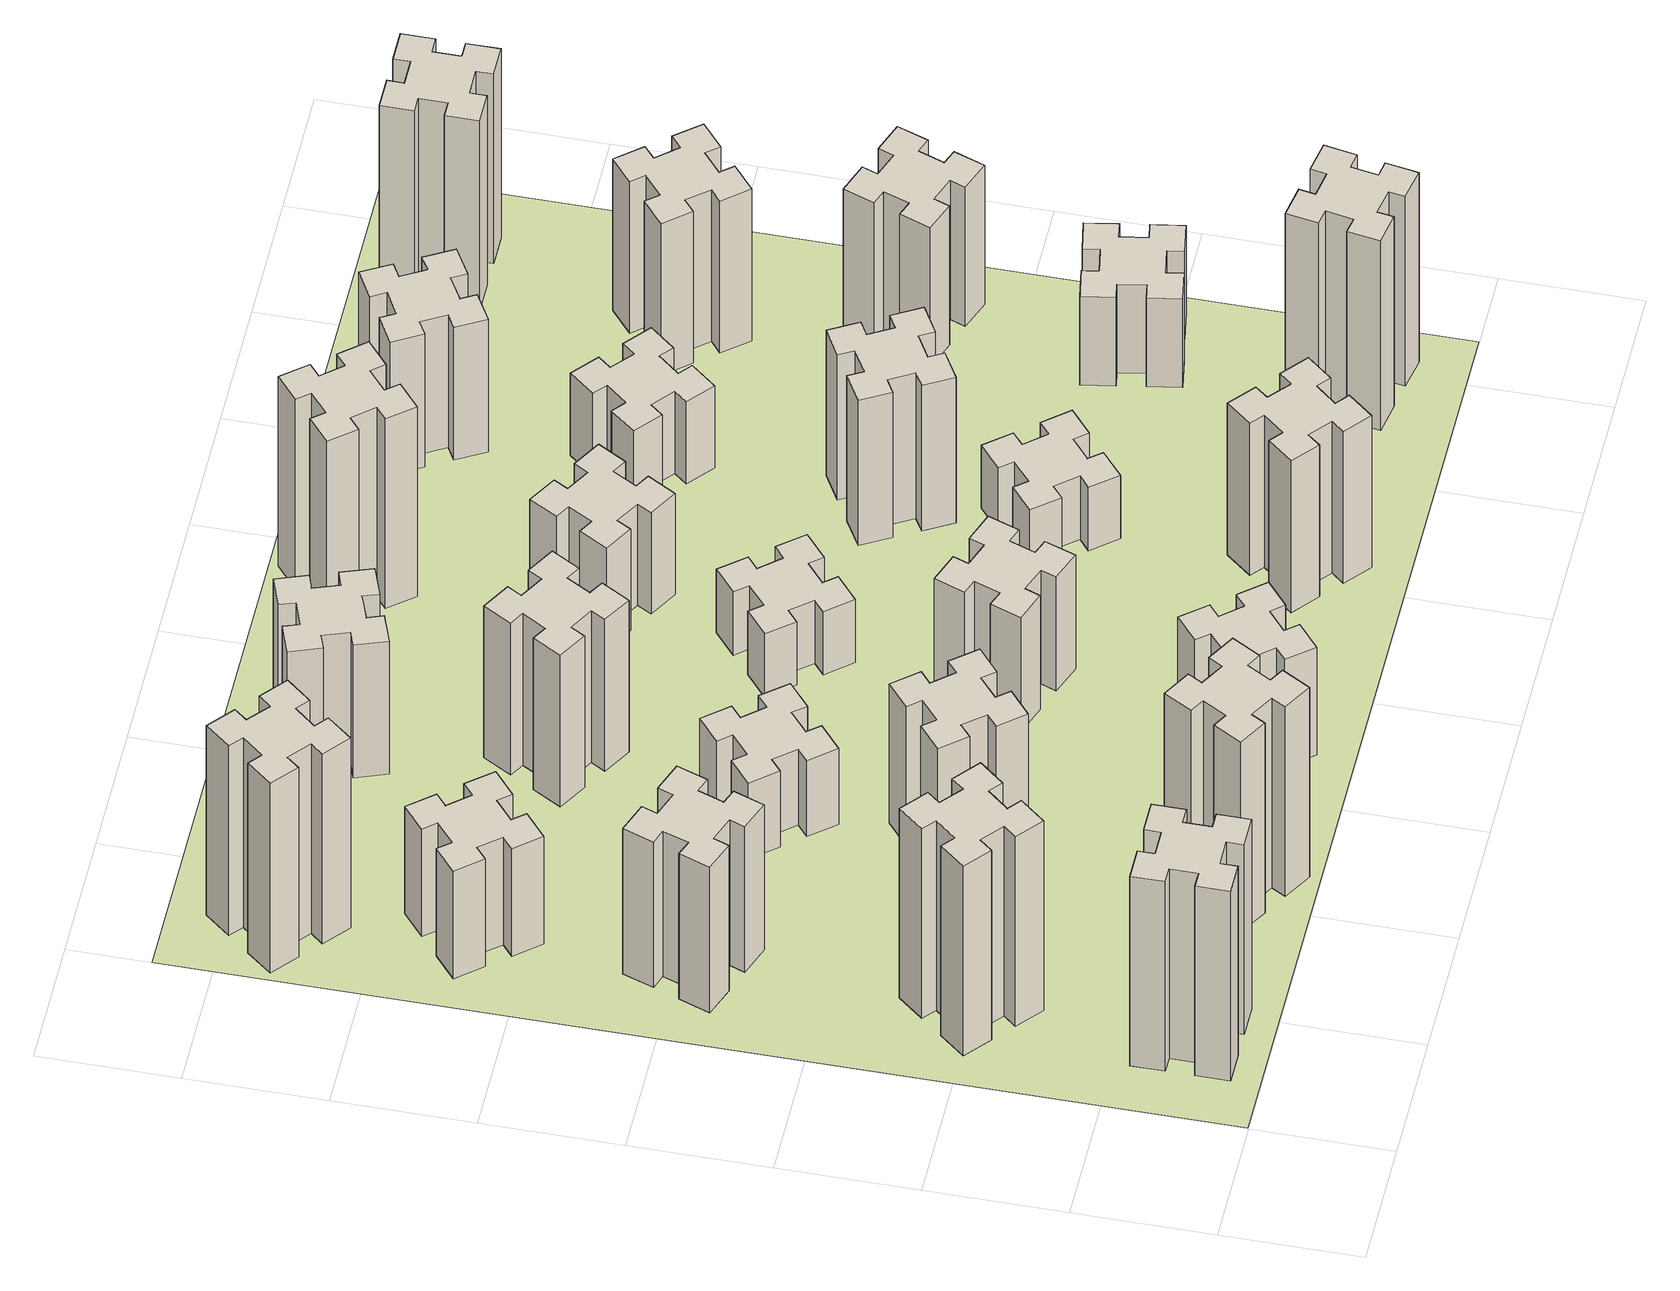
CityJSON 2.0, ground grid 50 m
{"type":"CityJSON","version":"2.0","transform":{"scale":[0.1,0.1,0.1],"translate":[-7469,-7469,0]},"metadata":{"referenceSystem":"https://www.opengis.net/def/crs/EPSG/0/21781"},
"CityObjects":{
"building1":{"type":"Building","attributes":{"class":"1000","function":"1000","usage":"1000","yearOfConstruction":2016,"roofType":"1000","measuredHeight":90,"storeysAboveGround":30,"storeysBelowGround":0},"geometry":[{"type":"Solid","lod":"1","boundaries":[[[[0,1,2,3,4,5,6,7,8,9,10,11,12,13,14,15,16,17,18,19]],[[17,16,20,21]],[[16,15,22,20]],[[15,14,23,22]],[[14,13,24,23]],[[13,12,25,24]],[[12,11,26,25]],[[11,10,27,26]],[[10,9,28,27]],[[9,8,29,28]],[[8,7,30,29]],[[7,6,31,30]],[[6,5,32,31]],[[5,4,33,32]],[[4,3,34,33]],[[3,2,35,34]],[[2,1,36,35]],[[1,0,37,36]],[[0,19,38,37]],[[19,18,39,38]],[[18,17,21,39]],[[24,25,26,27,28,29,30,31,32,33,34,35,36,37,38,39,21,20,22,23]]]]}]},
"building2":{"type":"Building","attributes":{"class":"1000","function":"1000","usage":"1000","yearOfConstruction":2016,"roofType":"1000","measuredHeight":90,"storeysAboveGround":30,"storeysBelowGround":0},"geometry":[{"type":"Solid","lod":"1","boundaries":[[[[40,41,42,43,44,45,46,47,48,49,50,51,52,53,54,55,56,57,58,59]],[[57,56,60,61]],[[56,55,62,60]],[[55,54,63,62]],[[54,53,64,63]],[[53,52,65,64]],[[52,51,66,65]],[[51,50,67,66]],[[50,49,68,67]],[[49,48,69,68]],[[48,47,70,69]],[[47,46,71,70]],[[46,45,72,71]],[[45,44,73,72]],[[44,43,74,73]],[[43,42,75,74]],[[42,41,76,75]],[[41,40,77,76]],[[40,59,78,77]],[[59,58,79,78]],[[58,57,61,79]],[[64,65,66,67,68,69,70,71,72,73,74,75,76,77,78,79,61,60,62,63]]]]}]},
"building3":{"type":"Building","attributes":{"class":"1000","function":"1000","usage":"1000","yearOfConstruction":2016,"roofType":"1000","measuredHeight":69,"storeysAboveGround":30,"storeysBelowGround":0},"geometry":[{"type":"Solid","lod":"1","boundaries":[[[[80,81,82,83,84,85,86,87,88,89,90,91,92,93,94,95,96,97,98,99]],[[97,96,100,101]],[[96,95,102,100]],[[95,94,103,102]],[[94,93,104,103]],[[93,92,105,104]],[[92,91,106,105]],[[91,90,107,106]],[[90,89,108,107]],[[89,88,109,108]],[[88,87,110,109]],[[87,86,111,110]],[[86,85,112,111]],[[85,84,113,112]],[[84,83,114,113]],[[83,82,115,114]],[[82,81,116,115]],[[81,80,117,116]],[[80,99,118,117]],[[99,98,119,118]],[[98,97,101,119]],[[104,105,106,107,108,109,110,111,112,113,114,115,116,117,118,119,101,100,102,103]]]]}]},
"building4":{"type":"Building","attributes":{"class":"1000","function":"1000","usage":"1000","yearOfConstruction":2016,"roofType":"1000","measuredHeight":51,"storeysAboveGround":30,"storeysBelowGround":0},"geometry":[{"type":"Solid","lod":"1","boundaries":[[[[120,121,122,123,124,125,126,127,128,129,130,131,132,133,134,135,136,137,138,139]],[[137,136,140,141]],[[136,135,142,140]],[[135,134,143,142]],[[134,133,144,143]],[[133,132,145,144]],[[132,131,146,145]],[[131,130,147,146]],[[130,129,148,147]],[[129,128,149,148]],[[128,127,150,149]],[[127,126,151,150]],[[126,125,152,151]],[[125,124,153,152]],[[124,123,154,153]],[[123,122,155,154]],[[122,121,156,155]],[[121,120,157,156]],[[120,139,158,157]],[[139,138,159,158]],[[138,137,141,159]],[[144,145,146,147,148,149,150,151,152,153,154,155,156,157,158,159,141,140,142,143]]]]}]},
"building5":{"type":"Building","attributes":{"class":"1000","function":"1000","usage":"1000","yearOfConstruction":2016,"roofType":"1000","measuredHeight":90,"storeysAboveGround":30,"storeysBelowGround":0},"geometry":[{"type":"Solid","lod":"1","boundaries":[[[[160,161,162,163,164,165,166,167,168,169,170,171,172,173,174,175,176,177,178,179]],[[177,176,180,181]],[[176,175,182,180]],[[175,174,183,182]],[[174,173,184,183]],[[173,172,185,184]],[[172,171,186,185]],[[171,170,187,186]],[[170,169,188,187]],[[169,168,189,188]],[[168,167,190,189]],[[167,166,191,190]],[[166,165,192,191]],[[165,164,193,192]],[[164,163,194,193]],[[163,162,195,194]],[[162,161,196,195]],[[161,160,197,196]],[[160,179,198,197]],[[179,178,199,198]],[[178,177,181,199]],[[184,185,186,187,188,189,190,191,192,193,194,195,196,197,198,199,181,180,182,183]]]]}]},
"building6":{"type":"Building","attributes":{"class":"1000","function":"1000","usage":"1000","yearOfConstruction":2016,"roofType":"1000","measuredHeight":90,"storeysAboveGround":30,"storeysBelowGround":0},"geometry":[{"type":"Solid","lod":"1","boundaries":[[[[200,201,202,203,204,205,206,207,208,209,210,211,212,213,214,215,216,217,218,219]],[[217,216,220,221]],[[216,215,222,220]],[[215,214,223,222]],[[214,213,224,223]],[[213,212,225,224]],[[212,211,226,225]],[[211,210,227,226]],[[210,209,228,227]],[[209,208,229,228]],[[208,207,230,229]],[[207,206,231,230]],[[206,205,232,231]],[[205,204,233,232]],[[204,203,234,233]],[[203,202,235,234]],[[202,201,236,235]],[[201,200,237,236]],[[200,219,238,237]],[[219,218,239,238]],[[218,217,221,239]],[[224,225,226,227,228,229,230,231,232,233,234,235,236,237,238,239,221,220,222,223]]]]}]},
"building7":{"type":"Building","attributes":{"class":"1000","function":"1000","usage":"1000","yearOfConstruction":2016,"roofType":"1000","measuredHeight":66,"storeysAboveGround":30,"storeysBelowGround":0},"geometry":[{"type":"Solid","lod":"1","boundaries":[[[[240,241,242,243,244,245,246,247,248,249,250,251,252,253,254,255,256,257,258,259]],[[257,256,260,261]],[[256,255,262,260]],[[255,254,263,262]],[[254,253,264,263]],[[253,252,265,264]],[[252,251,266,265]],[[251,250,267,266]],[[250,249,268,267]],[[249,248,269,268]],[[248,247,270,269]],[[247,246,271,270]],[[246,245,272,271]],[[245,244,273,272]],[[244,243,274,273]],[[243,242,275,274]],[[242,241,276,275]],[[241,240,277,276]],[[240,259,278,277]],[[259,258,279,278]],[[258,257,261,279]],[[264,265,266,267,268,269,270,271,272,273,274,275,276,277,278,279,261,260,262,263]]]]}]},
"building8":{"type":"Building","attributes":{"class":"1000","function":"1000","usage":"1000","yearOfConstruction":2016,"roofType":"1000","measuredHeight":36,"storeysAboveGround":30,"storeysBelowGround":0},"geometry":[{"type":"Solid","lod":"1","boundaries":[[[[280,281,282,283,284,285,286,287,288,289,290,291,292,293,294,295,296,297,298,299]],[[297,296,300,301]],[[296,295,302,300]],[[295,294,303,302]],[[294,293,304,303]],[[293,292,305,304]],[[292,291,306,305]],[[291,290,307,306]],[[290,289,308,307]],[[289,288,309,308]],[[288,287,310,309]],[[287,286,311,310]],[[286,285,312,311]],[[285,284,313,312]],[[284,283,314,313]],[[283,282,315,314]],[[282,281,316,315]],[[281,280,317,316]],[[280,299,318,317]],[[299,298,319,318]],[[298,297,301,319]],[[304,305,306,307,308,309,310,311,312,313,314,315,316,317,318,319,301,300,302,303]]]]}]},
"building9":{"type":"Building","attributes":{"class":"1000","function":"1000","usage":"1000","yearOfConstruction":2016,"roofType":"1000","measuredHeight":51,"storeysAboveGround":30,"storeysBelowGround":0},"geometry":[{"type":"Solid","lod":"1","boundaries":[[[[320,321,322,323,324,325,326,327,328,329,330,331,332,333,334,335,336,337,338,339]],[[337,336,340,341]],[[336,335,342,340]],[[335,334,343,342]],[[334,333,344,343]],[[333,332,345,344]],[[332,331,346,345]],[[331,330,347,346]],[[330,329,348,347]],[[329,328,349,348]],[[328,327,350,349]],[[327,326,351,350]],[[326,325,352,351]],[[325,324,353,352]],[[324,323,354,353]],[[323,322,355,354]],[[322,321,356,355]],[[321,320,357,356]],[[320,339,358,357]],[[339,338,359,358]],[[338,337,341,359]],[[344,345,346,347,348,349,350,351,352,353,354,355,356,357,358,359,341,340,342,343]]]]}]},
"building10":{"type":"Building","attributes":{"class":"1000","function":"1000","usage":"1000","yearOfConstruction":2016,"roofType":"1000","measuredHeight":72,"storeysAboveGround":30,"storeysBelowGround":0},"geometry":[{"type":"Solid","lod":"1","boundaries":[[[[360,361,362,363,364,365,366,367,368,369,370,371,372,373,374,375,376,377,378,379]],[[377,376,380,381]],[[376,375,382,380]],[[375,374,383,382]],[[374,373,384,383]],[[373,372,385,384]],[[372,371,386,385]],[[371,370,387,386]],[[370,369,388,387]],[[369,368,389,388]],[[368,367,390,389]],[[367,366,391,390]],[[366,365,392,391]],[[365,364,393,392]],[[364,363,394,393]],[[363,362,395,394]],[[362,361,396,395]],[[361,360,397,396]],[[360,379,398,397]],[[379,378,399,398]],[[378,377,381,399]],[[384,385,386,387,388,389,390,391,392,393,394,395,396,397,398,399,381,380,382,383]]]]}]},
"building11":{"type":"Building","attributes":{"class":"1000","function":"1000","usage":"1000","yearOfConstruction":2016,"roofType":"1000","measuredHeight":63,"storeysAboveGround":30,"storeysBelowGround":0},"geometry":[{"type":"Solid","lod":"1","boundaries":[[[[400,401,402,403,404,405,406,407,408,409,410,411,412,413,414,415,416,417,418,419]],[[417,416,420,421]],[[416,415,422,420]],[[415,414,423,422]],[[414,413,424,423]],[[413,412,425,424]],[[412,411,426,425]],[[411,410,427,426]],[[410,409,428,427]],[[409,408,429,428]],[[408,407,430,429]],[[407,406,431,430]],[[406,405,432,431]],[[405,404,433,432]],[[404,403,434,433]],[[403,402,435,434]],[[402,401,436,435]],[[401,400,437,436]],[[400,419,438,437]],[[419,418,439,438]],[[418,417,421,439]],[[424,425,426,427,428,429,430,431,432,433,434,435,436,437,438,439,421,420,422,423]]]]}]},
"building12":{"type":"Building","attributes":{"class":"1000","function":"1000","usage":"1000","yearOfConstruction":2016,"roofType":"1000","measuredHeight":54,"storeysAboveGround":30,"storeysBelowGround":0},"geometry":[{"type":"Solid","lod":"1","boundaries":[[[[440,441,442,443,444,445,446,447,448,449,450,451,452,453,454,455,456,457,458,459]],[[457,456,460,461]],[[456,455,462,460]],[[455,454,463,462]],[[454,453,464,463]],[[453,452,465,464]],[[452,451,466,465]],[[451,450,467,466]],[[450,449,468,467]],[[449,448,469,468]],[[448,447,470,469]],[[447,446,471,470]],[[446,445,472,471]],[[445,444,473,472]],[[444,443,474,473]],[[443,442,475,474]],[[442,441,476,475]],[[441,440,477,476]],[[440,459,478,477]],[[459,458,479,478]],[[458,457,461,479]],[[464,465,466,467,468,469,470,471,472,473,474,475,476,477,478,479,461,460,462,463]]]]}]},
"building13":{"type":"Building","attributes":{"class":"1000","function":"1000","usage":"1000","yearOfConstruction":2016,"roofType":"1000","measuredHeight":30,"storeysAboveGround":30,"storeysBelowGround":0},"geometry":[{"type":"Solid","lod":"1","boundaries":[[[[480,481,482,483,484,485,486,487,488,489,490,491,492,493,494,495,496,497,498,499]],[[497,496,500,501]],[[496,495,502,500]],[[495,494,503,502]],[[494,493,504,503]],[[493,492,505,504]],[[492,491,506,505]],[[491,490,507,506]],[[490,489,508,507]],[[489,488,509,508]],[[488,487,510,509]],[[487,486,511,510]],[[486,485,512,511]],[[485,484,513,512]],[[484,483,514,513]],[[483,482,515,514]],[[482,481,516,515]],[[481,480,517,516]],[[480,499,518,517]],[[499,498,519,518]],[[498,497,501,519]],[[504,505,506,507,508,509,510,511,512,513,514,515,516,517,518,519,501,500,502,503]]]]}]},
"building14":{"type":"Building","attributes":{"class":"1000","function":"1000","usage":"1000","yearOfConstruction":2016,"roofType":"1000","measuredHeight":72,"storeysAboveGround":30,"storeysBelowGround":0},"geometry":[{"type":"Solid","lod":"1","boundaries":[[[[520,521,522,523,524,525,526,527,528,529,530,531,532,533,534,535,536,537,538,539]],[[537,536,540,541]],[[536,535,542,540]],[[535,534,543,542]],[[534,533,544,543]],[[533,532,545,544]],[[532,531,546,545]],[[531,530,547,546]],[[530,529,548,547]],[[529,528,549,548]],[[528,527,550,549]],[[527,526,551,550]],[[526,525,552,551]],[[525,524,553,552]],[[524,523,554,553]],[[523,522,555,554]],[[522,521,556,555]],[[521,520,557,556]],[[520,539,558,557]],[[539,538,559,558]],[[538,537,541,559]],[[544,545,546,547,548,549,550,551,552,553,554,555,556,557,558,559,541,540,542,543]]]]}]},
"building15":{"type":"Building","attributes":{"class":"1000","function":"1000","usage":"1000","yearOfConstruction":2016,"roofType":"1000","measuredHeight":48,"storeysAboveGround":30,"storeysBelowGround":0},"geometry":[{"type":"Solid","lod":"1","boundaries":[[[[560,561,562,563,564,565,566,567,568,569,570,571,572,573,574,575,576,577,578,579]],[[577,576,580,581]],[[576,575,582,580]],[[575,574,583,582]],[[574,573,584,583]],[[573,572,585,584]],[[572,571,586,585]],[[571,570,587,586]],[[570,569,588,587]],[[569,568,589,588]],[[568,567,590,589]],[[567,566,591,590]],[[566,565,592,591]],[[565,564,593,592]],[[564,563,594,593]],[[563,562,595,594]],[[562,561,596,595]],[[561,560,597,596]],[[560,579,598,597]],[[579,578,599,598]],[[578,577,581,599]],[[584,585,586,587,588,589,590,591,592,593,594,595,596,597,598,599,581,580,582,583]]]]}]},
"building16":{"type":"Building","attributes":{"class":"1000","function":"1000","usage":"1000","yearOfConstruction":2016,"roofType":"1000","measuredHeight":90,"storeysAboveGround":30,"storeysBelowGround":0},"geometry":[{"type":"Solid","lod":"1","boundaries":[[[[600,601,602,603,604,605,606,607,608,609,610,611,612,613,614,615,616,617,618,619]],[[617,616,620,621]],[[616,615,622,620]],[[615,614,623,622]],[[614,613,624,623]],[[613,612,625,624]],[[612,611,626,625]],[[611,610,627,626]],[[610,609,628,627]],[[609,608,629,628]],[[608,607,630,629]],[[607,606,631,630]],[[606,605,632,631]],[[605,604,633,632]],[[604,603,634,633]],[[603,602,635,634]],[[602,601,636,635]],[[601,600,637,636]],[[600,619,638,637]],[[619,618,639,638]],[[618,617,621,639]],[[624,625,626,627,628,629,630,631,632,633,634,635,636,637,638,639,621,620,622,623]]]]}]},
"building17":{"type":"Building","attributes":{"class":"1000","function":"1000","usage":"1000","yearOfConstruction":2016,"roofType":"1000","measuredHeight":30,"storeysAboveGround":30,"storeysBelowGround":0},"geometry":[{"type":"Solid","lod":"1","boundaries":[[[[640,641,642,643,644,645,646,647,648,649,650,651,652,653,654,655,656,657,658,659]],[[657,656,660,661]],[[656,655,662,660]],[[655,654,663,662]],[[654,653,664,663]],[[653,652,665,664]],[[652,651,666,665]],[[651,650,667,666]],[[650,649,668,667]],[[649,648,669,668]],[[648,647,670,669]],[[647,646,671,670]],[[646,645,672,671]],[[645,644,673,672]],[[644,643,674,673]],[[643,642,675,674]],[[642,641,676,675]],[[641,640,677,676]],[[640,659,678,677]],[[659,658,679,678]],[[658,657,661,679]],[[664,665,666,667,668,669,670,671,672,673,674,675,676,677,678,679,661,660,662,663]]]]}]},
"building18":{"type":"Building","attributes":{"class":"1000","function":"1000","usage":"1000","yearOfConstruction":2016,"roofType":"1000","measuredHeight":69,"storeysAboveGround":30,"storeysBelowGround":0},"geometry":[{"type":"Solid","lod":"1","boundaries":[[[[680,681,682,683,684,685,686,687,688,689,690,691,692,693,694,695,696,697,698,699]],[[697,696,700,701]],[[696,695,702,700]],[[695,694,703,702]],[[694,693,704,703]],[[693,692,705,704]],[[692,691,706,705]],[[691,690,707,706]],[[690,689,708,707]],[[689,688,709,708]],[[688,687,710,709]],[[687,686,711,710]],[[686,685,712,711]],[[685,684,713,712]],[[684,683,714,713]],[[683,682,715,714]],[[682,681,716,715]],[[681,680,717,716]],[[680,699,718,717]],[[699,698,719,718]],[[698,697,701,719]],[[704,705,706,707,708,709,710,711,712,713,714,715,716,717,718,719,701,700,702,703]]]]}]},
"building19":{"type":"Building","attributes":{"class":"1000","function":"1000","usage":"1000","yearOfConstruction":2016,"roofType":"1000","measuredHeight":39,"storeysAboveGround":30,"storeysBelowGround":0},"geometry":[{"type":"Solid","lod":"1","boundaries":[[[[720,721,722,723,724,725,726,727,728,729,730,731,732,733,734,735,736,737,738,739]],[[737,736,740,741]],[[736,735,742,740]],[[735,734,743,742]],[[734,733,744,743]],[[733,732,745,744]],[[732,731,746,745]],[[731,730,747,746]],[[730,729,748,747]],[[729,728,749,748]],[[728,727,750,749]],[[727,726,751,750]],[[726,725,752,751]],[[725,724,753,752]],[[724,723,754,753]],[[723,722,755,754]],[[722,721,756,755]],[[721,720,757,756]],[[720,739,758,757]],[[739,738,759,758]],[[738,737,741,759]],[[744,745,746,747,748,749,750,751,752,753,754,755,756,757,758,759,741,740,742,743]]]]}]},
"building20":{"type":"Building","attributes":{"class":"1000","function":"1000","usage":"1000","yearOfConstruction":2016,"roofType":"1000","measuredHeight":90,"storeysAboveGround":30,"storeysBelowGround":0},"geometry":[{"type":"Solid","lod":"1","boundaries":[[[[760,761,762,763,764,765,766,767,768,769,770,771,772,773,774,775,776,777,778,779]],[[777,776,780,781]],[[776,775,782,780]],[[775,774,783,782]],[[774,773,784,783]],[[773,772,785,784]],[[772,771,786,785]],[[771,770,787,786]],[[770,769,788,787]],[[769,768,789,788]],[[768,767,790,789]],[[767,766,791,790]],[[766,765,792,791]],[[765,764,793,792]],[[764,763,794,793]],[[763,762,795,794]],[[762,761,796,795]],[[761,760,797,796]],[[760,779,798,797]],[[779,778,799,798]],[[778,777,781,799]],[[784,785,786,787,788,789,790,791,792,793,794,795,796,797,798,799,781,780,782,783]]]]}]},
"building21":{"type":"Building","attributes":{"class":"1000","function":"1000","usage":"1000","yearOfConstruction":2016,"roofType":"1000","measuredHeight":63,"storeysAboveGround":30,"storeysBelowGround":0},"geometry":[{"type":"Solid","lod":"1","boundaries":[[[[800,801,802,803,804,805,806,807,808,809,810,811,812,813,814,815,816,817,818,819]],[[817,816,820,821]],[[816,815,822,820]],[[815,814,823,822]],[[814,813,824,823]],[[813,812,825,824]],[[812,811,826,825]],[[811,810,827,826]],[[810,809,828,827]],[[809,808,829,828]],[[808,807,830,829]],[[807,806,831,830]],[[806,805,832,831]],[[805,804,833,832]],[[804,803,834,833]],[[803,802,835,834]],[[802,801,836,835]],[[801,800,837,836]],[[800,819,838,837]],[[819,818,839,838]],[[818,817,821,839]],[[824,825,826,827,828,829,830,831,832,833,834,835,836,837,838,839,821,820,822,823]]]]}]},
"building22":{"type":"Building","attributes":{"class":"1000","function":"1000","usage":"1000","yearOfConstruction":2016,"roofType":"1000","measuredHeight":42,"storeysAboveGround":30,"storeysBelowGround":0},"geometry":[{"type":"Solid","lod":"1","boundaries":[[[[840,841,842,843,844,845,846,847,848,849,850,851,852,853,854,855,856,857,858,859]],[[857,856,860,861]],[[856,855,862,860]],[[855,854,863,862]],[[854,853,864,863]],[[853,852,865,864]],[[852,851,866,865]],[[851,850,867,866]],[[850,849,868,867]],[[849,848,869,868]],[[848,847,870,869]],[[847,846,871,870]],[[846,845,872,871]],[[845,844,873,872]],[[844,843,874,873]],[[843,842,875,874]],[[842,841,876,875]],[[841,840,877,876]],[[840,859,878,877]],[[859,858,879,878]],[[858,857,861,879]],[[864,865,866,867,868,869,870,871,872,873,874,875,876,877,878,879,861,860,862,863]]]]}]},
"building23":{"type":"Building","attributes":{"class":"1000","function":"1000","usage":"1000","yearOfConstruction":2016,"roofType":"1000","measuredHeight":66,"storeysAboveGround":30,"storeysBelowGround":0},"geometry":[{"type":"Solid","lod":"1","boundaries":[[[[880,881,882,883,884,885,886,887,888,889,890,891,892,893,894,895,896,897,898,899]],[[897,896,900,901]],[[896,895,902,900]],[[895,894,903,902]],[[894,893,904,903]],[[893,892,905,904]],[[892,891,906,905]],[[891,890,907,906]],[[890,889,908,907]],[[889,888,909,908]],[[888,887,910,909]],[[887,886,911,910]],[[886,885,912,911]],[[885,884,913,912]],[[884,883,914,913]],[[883,882,915,914]],[[882,881,916,915]],[[881,880,917,916]],[[880,899,918,917]],[[899,898,919,918]],[[898,897,901,919]],[[904,905,906,907,908,909,910,911,912,913,914,915,916,917,918,919,901,900,902,903]]]]}]},
"building24":{"type":"Building","attributes":{"class":"1000","function":"1000","usage":"1000","yearOfConstruction":2016,"roofType":"1000","measuredHeight":72,"storeysAboveGround":30,"storeysBelowGround":0},"geometry":[{"type":"Solid","lod":"1","boundaries":[[[[920,921,922,923,924,925,926,927,928,929,930,931,932,933,934,935,936,937,938,939]],[[937,936,940,941]],[[936,935,942,940]],[[935,934,943,942]],[[934,933,944,943]],[[933,932,945,944]],[[932,931,946,945]],[[931,930,947,946]],[[930,929,948,947]],[[929,928,949,948]],[[928,927,950,949]],[[927,926,951,950]],[[926,925,952,951]],[[925,924,953,952]],[[924,923,954,953]],[[923,922,955,954]],[[922,921,956,955]],[[921,920,957,956]],[[920,939,958,957]],[[939,938,959,958]],[[938,937,941,959]],[[944,945,946,947,948,949,950,951,952,953,954,955,956,957,958,959,941,940,942,943]]]]}]},
"building25":{"type":"Building","attributes":{"class":"1000","function":"1000","usage":"1000","yearOfConstruction":2016,"roofType":"1000","measuredHeight":90,"storeysAboveGround":30,"storeysBelowGround":0},"geometry":[{"type":"Solid","lod":"1","boundaries":[[[[960,961,962,963,964,965,966,967,968,969,970,971,972,973,974,975,976,977,978,979]],[[977,976,980,981]],[[976,975,982,980]],[[975,974,983,982]],[[974,973,984,983]],[[973,972,985,984]],[[972,971,986,985]],[[971,970,987,986]],[[970,969,988,987]],[[969,968,989,988]],[[968,967,990,989]],[[967,966,991,990]],[[966,965,992,991]],[[965,964,993,992]],[[964,963,994,993]],[[963,962,995,994]],[[962,961,996,995]],[[961,960,997,996]],[[960,979,998,997]],[[979,978,999,998]],[[978,977,981,999]],[[984,985,986,987,988,989,990,991,992,993,994,995,996,997,998,999,981,980,982,983]]]]}]},
"landuse1":{"type":"LandUse","attributes":{"name":"plot1","function":"1010"},"geometry":[{"type":"MultiSurface","lod":"1","boundaries":[[[1000,1001,1002,1003]]]}]}
},
"vertices":[
[265,325,0],[265,225,0],[205,225,0],[205,105,0],[325,105,0],[325,165,0],[425,165,0],[425,105,0],[545,105,0],[545,225,0],[485,225,0],[485,325,0],[545,325,0],[545,445,0],[425,445,0],[425,385,0],[325,385,0],[325,445,0],[205,445,0],[205,325,0],[325,385,900],[325,445,900],[425,385,900],[425,445,900],[545,445,900],[545,325,900],[485,325,900],[485,225,900],[545,225,900],[545,105,900],[425,105,900],[425,165,900],[325,165,900],[325,105,900],[205,105,900],[205,225,900],[265,225,900],[265,325,900],[205,325,900],[205,445,900],
[484,1067,0],[408,1132,0],[446,1178,0],[354,1255,0],[277,1163,0],[323,1124,0],[259,1048,0],[213,1086,0],[136,994,0],[228,917,0],[266,963,0],[343,899,0],[304,853,0],[396,776,0],[473,868,0],[427,906,0],[492,983,0],[538,944,0],[615,1036,0],[523,1113,0],[492,983,900],[538,944,900],[427,906,900],[473,868,900],[396,776,900],[304,853,900],[343,899,900],[266,963,900],[228,917,900],[136,994,900],[213,1086,900],[259,1048,900],[323,1124,900],[277,1163,900],[354,1255,900],[446,1178,900],[408,1132,900],[484,1067,900],[523,1113,900],[615,1036,900],
[291,1869,0],[385,1835,0],[364,1779,0],[477,1737,0],[518,1850,0],[462,1871,0],[496,1965,0],[552,1944,0],[593,2057,0],[480,2098,0],[460,2042,0],[366,2076,0],[387,2132,0],[274,2173,0],[233,2060,0],[289,2040,0],[255,1946,0],[199,1967,0],[157,1854,0],[270,1813,0],[255,1946,690],[199,1967,690],[289,2040,690],[233,2060,690],[274,2173,690],[387,2132,690],[366,2076,690],[460,2042,690],[480,2098,690],[593,2057,690],[552,1944,690],[496,1965,690],[462,1871,690],[518,1850,690],[477,1737,690],[364,1779,690],[385,1835,690],[291,1869,690],[270,1813,690],[157,1854,690],
[492,2728,0],[427,2804,0],[473,2843,0],[396,2935,0],[304,2858,0],[343,2812,0],[266,2747,0],[228,2793,0],[136,2716,0],[213,2624,0],[259,2663,0],[323,2586,0],[277,2548,0],[354,2456,0],[446,2533,0],[408,2579,0],[484,2643,0],[523,2597,0],[615,2674,0],[538,2766,0],[484,2643,510],[523,2597,510],[408,2579,510],[446,2533,510],[354,2456,510],[277,2548,510],[323,2586,510],[259,2663,510],[213,2624,510],[136,2716,510],[228,2793,510],[266,2747,510],[343,2812,510],[304,2858,510],[396,2935,510],[473,2843,510],[427,2804,510],[492,2728,510],[538,2766,510],[615,2674,510],
[1214,346,0],[1127,396,0],[1157,448,0],[1053,508,0],[993,404,0],[1045,374,0],[995,287,0],[943,317,0],[883,213,0],[987,153,0],[1017,205,0],[1104,155,0],[1074,103,0],[1178,43,0],[1238,147,0],[1186,177,0],[1236,264,0],[1288,234,0],[1348,338,0],[1244,398,0],[1236,264,900],[1288,234,900],[1186,177,900],[1238,147,900],[1178,43,900],[1074,103,900],[1104,155,900],[1017,205,900],[987,153,900],[883,213,900],[943,317,900],[995,287,900],[1045,374,900],[993,404,900],[1053,508,900],[1157,448,900],[1127,396,900],[1214,346,900],[1244,398,900],[1348,338,900],
[384,3387,0],[308,3452,0],[346,3498,0],[254,3575,0],[177,3483,0],[223,3444,0],[159,3368,0],[113,3406,0],[36,3314,0],[128,3237,0],[166,3283,0],[243,3219,0],[204,3173,0],[296,3096,0],[373,3188,0],[327,3226,0],[392,3303,0],[438,3264,0],[515,3356,0],[423,3433,0],[392,3303,900],[438,3264,900],[327,3226,900],[373,3188,900],[296,3096,900],[204,3173,900],[243,3219,900],[166,3283,900],[128,3237,900],[36,3314,900],[113,3406,900],[159,3368,900],[223,3444,900],[177,3483,900],[254,3575,900],[346,3498,900],[308,3452,900],[384,3387,900],[423,3433,900],[515,3356,900],
[1083,1332,0],[1006,1267,0],[968,1313,0],[876,1236,0],[953,1144,0],[999,1183,0],[1063,1106,0],[1017,1068,0],[1094,976,0],[1186,1053,0],[1148,1099,0],[1224,1163,0],[1263,1117,0],[1355,1194,0],[1278,1286,0],[1232,1248,0],[1167,1324,0],[1213,1363,0],[1136,1455,0],[1044,1378,0],[1167,1324,660],[1213,1363,660],[1232,1248,660],[1278,1286,660],[1355,1194,660],[1263,1117,660],[1224,1163,660],[1148,1099,660],[1186,1053,660],[1094,976,660],[1017,1068,660],[1063,1106,660],[999,1183,660],[953,1144,660],[876,1236,660],[968,1313,660],[1006,1267,660],[1083,1332,660],[1044,1378,660],[1136,1455,660],
[1083,1972,0],[1006,1907,0],[968,1953,0],[876,1876,0],[953,1784,0],[999,1823,0],[1063,1746,0],[1017,1708,0],[1094,1616,0],[1186,1693,0],[1148,1739,0],[1224,1803,0],[1263,1757,0],[1355,1834,0],[1278,1926,0],[1232,1888,0],[1167,1964,0],[1213,2003,0],[1136,2095,0],[1044,2018,0],[1167,1964,360],[1213,2003,360],[1232,1888,360],[1278,1926,360],[1355,1834,360],[1263,1757,360],[1224,1803,360],[1148,1739,360],[1186,1693,360],[1094,1616,360],[1017,1708,360],[1063,1746,360],[999,1823,360],[953,1784,360],[876,1876,360],[968,1953,360],[1006,1907,360],[1083,1972,360],[1044,2018,360],[1136,2095,360],
[1639,343,0],[1703,266,0],[1657,228,0],[1734,136,0],[1826,213,0],[1788,259,0],[1864,323,0],[1903,277,0],[1995,354,0],[1918,446,0],[1872,408,0],[1807,484,0],[1853,523,0],[1776,615,0],[1684,538,0],[1723,492,0],[1646,427,0],[1608,473,0],[1516,396,0],[1593,304,0],[1646,427,510],[1608,473,510],[1723,492,510],[1684,538,510],[1776,615,510],[1853,523,510],[1807,484,510],[1872,408,510],[1918,446,510],[1995,354,510],[1903,277,510],[1864,323,510],[1788,259,510],[1826,213,510],[1734,136,510],[1657,228,510],[1703,266,510],[1639,343,510],[1593,304,510],[1516,396,510],
[1314,2666,0],[1227,2716,0],[1257,2768,0],[1153,2828,0],[1093,2724,0],[1145,2694,0],[1095,2607,0],[1043,2637,0],[983,2533,0],[1087,2473,0],[1117,2525,0],[1204,2475,0],[1174,2423,0],[1278,2363,0],[1338,2467,0],[1286,2497,0],[1336,2584,0],[1388,2554,0],[1448,2658,0],[1344,2718,0],[1336,2584,720],[1388,2554,720],[1286,2497,720],[1338,2467,720],[1278,2363,720],[1174,2423,720],[1204,2475,720],[1117,2525,720],[1087,2473,720],[983,2533,720],[1043,2637,720],[1095,2607,720],[1145,2694,720],[1093,2724,720],[1153,2828,720],[1257,2768,720],[1227,2716,720],[1314,2666,720],[1344,2718,720],[1448,2658,720],
[1125,3456,0],[1031,3422,0],[1010,3478,0],[897,3437,0],[939,3324,0],[995,3345,0],[1029,3251,0],[973,3230,0],[1014,3117,0],[1127,3159,0],[1106,3215,0],[1200,3249,0],[1220,3193,0],[1333,3234,0],[1292,3347,0],[1236,3326,0],[1202,3420,0],[1258,3440,0],[1217,3553,0],[1104,3512,0],[1202,3420,630],[1258,3440,630],[1236,3326,630],[1292,3347,630],[1333,3234,630],[1220,3193,630],[1200,3249,630],[1106,3215,630],[1127,3159,630],[1014,3117,630],[973,3230,630],[1029,3251,630],[995,3345,630],[939,3324,630],[897,3437,630],[1010,3478,630],[1031,3422,630],[1125,3456,630],[1104,3512,630],[1217,3553,630],
[1769,1300,0],[1735,1206,0],[1679,1227,0],[1637,1114,0],[1750,1073,0],[1771,1129,0],[1865,1095,0],[1844,1039,0],[1957,997,0],[1998,1110,0],[1942,1131,0],[1976,1225,0],[2032,1204,0],[2073,1317,0],[1960,1358,0],[1940,1302,0],[1846,1336,0],[1867,1392,0],[1754,1433,0],[1713,1320,0],[1846,1336,540],[1867,1392,540],[1940,1302,540],[1960,1358,540],[2073,1317,540],[2032,1204,540],[1976,1225,540],[1942,1131,540],[1998,1110,540],[1957,997,540],[1844,1039,540],[1865,1095,540],[1771,1129,540],[1750,1073,540],[1637,1114,540],[1679,1227,540],[1735,1206,540],[1769,1300,540],[1713,1320,540],[1754,1433,540],
[1972,1988,0],[1907,2064,0],[1953,2103,0],[1876,2195,0],[1784,2118,0],[1823,2072,0],[1746,2007,0],[1708,2053,0],[1616,1976,0],[1693,1884,0],[1739,1923,0],[1803,1846,0],[1757,1808,0],[1834,1716,0],[1926,1793,0],[1888,1839,0],[1964,1903,0],[2003,1857,0],[2095,1934,0],[2018,2026,0],[1964,1903,300],[2003,1857,300],[1888,1839,300],[1926,1793,300],[1834,1716,300],[1757,1808,300],[1803,1846,300],[1739,1923,300],[1693,1884,300],[1616,1976,300],[1708,2053,300],[1746,2007,300],[1823,2072,300],[1784,2118,300],[1876,2195,300],[1953,2103,300],[1907,2064,300],[1972,1988,300],[2018,2026,300],[2095,1934,300],
[2486,323,0],[2563,259,0],[2524,213,0],[2616,136,0],[2693,228,0],[2647,266,0],[2712,343,0],[2758,304,0],[2835,396,0],[2743,473,0],[2704,427,0],[2628,492,0],[2666,538,0],[2574,615,0],[2497,523,0],[2543,484,0],[2479,408,0],[2433,446,0],[2356,354,0],[2448,277,0],[2479,408,720],[2433,446,720],[2543,484,720],[2497,523,720],[2574,615,720],[2666,538,720],[2628,492,720],[2704,427,720],[2743,473,720],[2835,396,720],[2758,304,720],[2712,343,720],[2647,266,720],[2693,228,720],[2616,136,720],[2524,213,720],[2563,259,720],[2486,323,720],[2448,277,720],[2356,354,720],
[2026,2497,0],[2076,2584,0],[2128,2554,0],[2188,2658,0],[2084,2718,0],[2054,2666,0],[1967,2716,0],[1997,2768,0],[1893,2828,0],[1833,2724,0],[1885,2694,0],[1835,2607,0],[1783,2637,0],[1723,2533,0],[1827,2473,0],[1857,2525,0],[1944,2475,0],[1914,2423,0],[2018,2363,0],[2078,2467,0],[1944,2475,480],[1914,2423,480],[1857,2525,480],[1827,2473,480],[1723,2533,480],[1783,2637,480],[1835,2607,480],[1885,2694,480],[1833,2724,480],[1893,2828,480],[1997,2768,480],[1967,2716,480],[2054,2666,480],[2084,2718,480],[2188,2658,480],[2128,2554,480],[2076,2584,480],[2026,2497,480],[2078,2467,480],[2018,2363,480],
[1823,3552,0],[1746,3487,0],[1708,3533,0],[1616,3456,0],[1693,3364,0],[1739,3403,0],[1803,3326,0],[1757,3288,0],[1834,3196,0],[1926,3273,0],[1888,3319,0],[1964,3383,0],[2003,3337,0],[2095,3414,0],[2018,3506,0],[1972,3468,0],[1907,3544,0],[1953,3583,0],[1876,3675,0],[1784,3598,0],[1907,3544,900],[1953,3583,900],[1972,3468,900],[2018,3506,900],[2095,3414,900],[2003,3337,900],[1964,3383,900],[1888,3319,900],[1926,3273,900],[1834,3196,900],[1757,3288,900],[1803,3326,900],[1739,3403,900],[1693,3364,900],[1616,3456,900],[1708,3533,900],[1746,3487,900],[1823,3552,900],[1784,3598,900],[1876,3675,900],
[2628,1099,0],[2704,1163,0],[2743,1117,0],[2835,1194,0],[2758,1286,0],[2712,1248,0],[2647,1324,0],[2693,1363,0],[2616,1455,0],[2524,1378,0],[2563,1332,0],[2486,1267,0],[2448,1313,0],[2356,1236,0],[2433,1144,0],[2479,1183,0],[2543,1106,0],[2497,1068,0],[2574,976,0],[2666,1053,0],[2543,1106,300],[2497,1068,300],[2479,1183,300],[2433,1144,300],[2356,1236,300],[2448,1313,300],[2486,1267,300],[2563,1332,300],[2524,1378,300],[2616,1455,300],[2693,1363,300],[2647,1324,300],[2712,1248,300],[2758,1286,300],[2835,1194,300],[2743,1117,300],[2704,1163,300],[2628,1099,300],[2666,1053,300],[2574,976,300],
[2475,1744,0],[2525,1657,0],[2473,1627,0],[2533,1523,0],[2637,1583,0],[2607,1635,0],[2694,1685,0],[2724,1633,0],[2828,1693,0],[2768,1797,0],[2716,1767,0],[2666,1854,0],[2718,1884,0],[2658,1988,0],[2554,1928,0],[2584,1876,0],[2497,1826,0],[2467,1878,0],[2363,1818,0],[2423,1714,0],[2497,1826,690],[2467,1878,690],[2584,1876,690],[2554,1928,690],[2658,1988,690],[2718,1884,690],[2666,1854,690],[2716,1767,690],[2768,1797,690],[2828,1693,690],[2724,1633,690],[2694,1685,690],[2607,1635,690],[2637,1583,690],[2533,1523,690],[2473,1627,690],[2525,1657,690],[2475,1744,690],[2423,1714,690],[2363,1818,690],
[2486,2543,0],[2563,2479,0],[2524,2433,0],[2616,2356,0],[2693,2448,0],[2647,2486,0],[2712,2563,0],[2758,2524,0],[2835,2616,0],[2743,2693,0],[2704,2647,0],[2628,2712,0],[2666,2758,0],[2574,2835,0],[2497,2743,0],[2543,2704,0],[2479,2628,0],[2433,2666,0],[2356,2574,0],[2448,2497,0],[2479,2628,390],[2433,2666,390],[2543,2704,390],[2497,2743,390],[2574,2835,390],[2666,2758,390],[2628,2712,390],[2704,2647,390],[2743,2693,390],[2835,2616,390],[2758,2524,390],[2712,2563,390],[2647,2486,390],[2693,2448,390],[2616,2356,390],[2524,2433,390],[2563,2479,390],[2486,2543,390],[2448,2497,390],[2356,2574,390],
[3504,475,0],[3405,492,0],[3416,551,0],[3297,572,0],[3277,454,0],[3336,444,0],[3318,345,0],[3259,356,0],[3238,237,0],[3357,217,0],[3367,276,0],[3465,258,0],[3455,199,0],[3573,178,0],[3594,297,0],[3535,307,0],[3552,405,0],[3611,395,0],[3632,513,0],[3514,534,0],[3552,405,900],[3611,395,900],[3535,307,900],[3594,297,900],[3573,178,900],[3455,199,900],[3465,258,900],[3367,276,900],[3357,217,900],[3238,237,900],[3259,356,900],[3318,345,900],[3336,444,900],[3277,454,900],[3297,572,900],[3416,551,900],[3405,492,900],[3504,475,900],[3514,534,900],[3632,513,900],
[2716,3347,0],[2666,3434,0],[2718,3464,0],[2658,3568,0],[2554,3508,0],[2584,3456,0],[2497,3406,0],[2467,3458,0],[2363,3398,0],[2423,3294,0],[2475,3324,0],[2525,3237,0],[2473,3207,0],[2533,3103,0],[2637,3163,0],[2607,3215,0],[2694,3265,0],[2724,3213,0],[2828,3273,0],[2768,3377,0],[2694,3265,630],[2724,3213,630],[2607,3215,630],[2637,3163,630],[2533,3103,630],[2473,3207,630],[2525,3237,630],[2475,3324,630],[2423,3294,630],[2363,3398,630],[2467,3458,630],[2497,3406,630],[2584,3456,630],[2554,3508,630],[2658,3568,630],[2718,3464,630],[2666,3434,630],[2716,3347,630],[2768,3377,630],[2828,3273,630],
[3552,1085,0],[3535,1184,0],[3594,1194,0],[3573,1312,0],[3455,1291,0],[3465,1232,0],[3367,1215,0],[3357,1274,0],[3238,1253,0],[3259,1135,0],[3318,1145,0],[3336,1047,0],[3277,1037,0],[3297,918,0],[3416,939,0],[3405,998,0],[3504,1016,0],[3514,957,0],[3632,977,0],[3611,1096,0],[3504,1016,420],[3514,957,420],[3405,998,420],[3416,939,420],[3297,918,420],[3277,1037,420],[3336,1047,420],[3318,1145,420],[3259,1135,420],[3238,1253,420],[3357,1274,420],[3367,1215,420],[3465,1232,420],[3455,1291,420],[3573,1312,420],[3594,1194,420],[3535,1184,420],[3552,1085,420],[3611,1096,420],[3632,977,420],
[3520,1942,0],[3426,1976,0],[3447,2032,0],[3334,2073,0],[3293,1960,0],[3349,1940,0],[3315,1846,0],[3259,1867,0],[3217,1754,0],[3330,1713,0],[3351,1769,0],[3445,1735,0],[3424,1679,0],[3537,1637,0],[3578,1750,0],[3522,1771,0],[3556,1865,0],[3612,1844,0],[3653,1957,0],[3540,1998,0],[3556,1865,660],[3612,1844,660],[3522,1771,660],[3578,1750,660],[3537,1637,660],[3424,1679,660],[3445,1735,660],[3351,1769,660],[3330,1713,660],[3217,1754,660],[3259,1867,660],[3315,1846,660],[3349,1940,660],[3293,1960,660],[3334,2073,660],[3447,2032,660],[3426,1976,660],[3520,1942,660],[3540,1998,660],[3653,1957,660],
[3119,2563,0],[3183,2486,0],[3137,2448,0],[3214,2356,0],[3306,2433,0],[3268,2479,0],[3344,2543,0],[3383,2497,0],[3475,2574,0],[3398,2666,0],[3352,2628,0],[3287,2704,0],[3333,2743,0],[3256,2835,0],[3164,2758,0],[3203,2712,0],[3126,2647,0],[3088,2693,0],[2996,2616,0],[3073,2524,0],[3126,2647,720],[3088,2693,720],[3203,2712,720],[3164,2758,720],[3256,2835,720],[3333,2743,720],[3287,2704,720],[3352,2628,720],[3398,2666,720],[3475,2574,720],[3383,2497,720],[3344,2543,720],[3268,2479,720],[3306,2433,720],[3214,2356,720],[3137,2448,720],[3183,2486,720],[3119,2563,720],[3073,2524,720],[2996,2616,720],
[3285,3325,0],[3385,3325,0],[3385,3265,0],[3505,3265,0],[3505,3385,0],[3445,3385,0],[3445,3485,0],[3505,3485,0],[3505,3605,0],[3385,3605,0],[3385,3545,0],[3285,3545,0],[3285,3605,0],[3165,3605,0],[3165,3485,0],[3225,3485,0],[3225,3385,0],[3165,3385,0],[3165,3265,0],[3285,3265,0],[3225,3385,900],[3165,3385,900],[3225,3485,900],[3165,3485,900],[3165,3605,900],[3285,3605,900],[3285,3545,900],[3385,3545,900],[3385,3605,900],[3505,3605,900],[3505,3485,900],[3445,3485,900],[3445,3385,900],[3505,3385,900],[3505,3265,900],[3385,3265,900],[3385,3325,900],[3285,3325,900],[3285,3265,900],[3165,3265,900],
[5,3705,0],[3705,3705,0],[3705,5,0],[5,5,0]
]}
